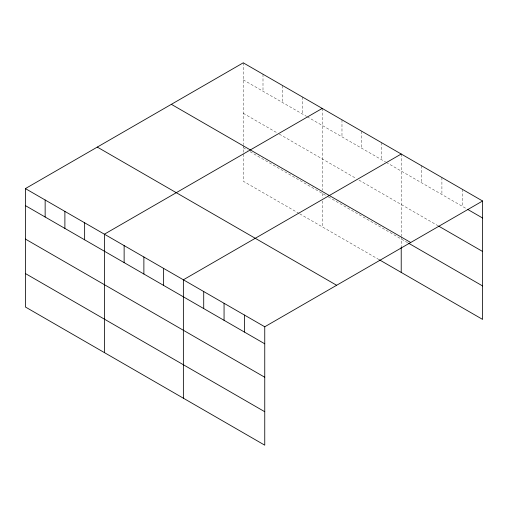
<?xml version="1.0" encoding="UTF-8"?>
<svg xmlns="http://www.w3.org/2000/svg" width="508" height="508" viewBox="0 0 508 508"><rect width="100%" height="100%" fill="white"/><g stroke="black" fill="none" stroke-linecap="round" stroke-linejoin="round"><path stroke-width="0.38" stroke-dasharray="2.54 1.91" d="M243.249 79.839L306.578 116.396M307.257 116.789L385.559 162.001M386.239 162.395L467.004 209.017M243.249 113.297L276.612 132.556M279.337 134.131L356.279 178.549M359.004 180.124L437.839 225.641M243.249 147.764L247.339 150.12M250.063 151.695L327.685 196.513M328.365 196.901L408 242.881M299.085 213.455L243.249 181.223L243.249 145.415M299.764 213.849L379.432 259.842M462.255 189.262L462.255 206.28M441.909 177.514L441.909 194.532M421.564 165.767L421.564 182.785M401.218 154.019L401.218 235.833M401.218 236.62L401.218 247.333M381.476 142.621L381.476 159.639M361.728 131.223L361.728 148.241M341.979 119.818L341.979 136.843M322.237 108.42L322.237 190.233M322.237 193.364L322.237 197.929M322.237 200.971L322.237 226.822M302.489 97.022L302.489 114.04M282.746 85.617L282.746 102.641M262.998 74.219L262.998 91.237M243.249 62.821L243.249 144.628"/><path stroke-width="0.76" d="M25.4 188.595L264.751 326.777L264.751 445.179L25.4 306.997L25.4 188.595L243.249 62.821L482.6 201.003L482.6 319.405L379.432 259.842M322.237 108.42L104.388 234.194L104.388 352.596M401.218 154.019L183.369 279.794L183.369 398.196M264.751 326.777L482.6 201.003M467.678 209.41L482.6 218.027M438.518 226.035L482.6 251.479M171.361 104.324L410.712 242.513M408.68 243.275L482.6 285.953M97.288 147.085L336.639 285.274M25.4 205.613L264.751 343.802M25.4 239.071L264.751 377.254M25.4 273.539L264.751 411.728M401.218 247.333L401.218 272.421M244.405 315.036L244.405 332.054M224.06 303.289L224.06 320.307M203.714 291.541L203.714 308.559M163.627 268.395L163.627 285.413M143.878 256.997L143.878 274.015M124.13 245.593L124.13 262.617M84.639 222.796L84.639 239.814M64.891 211.391L64.891 228.416M45.148 199.993L45.148 217.011"/></g></svg>
